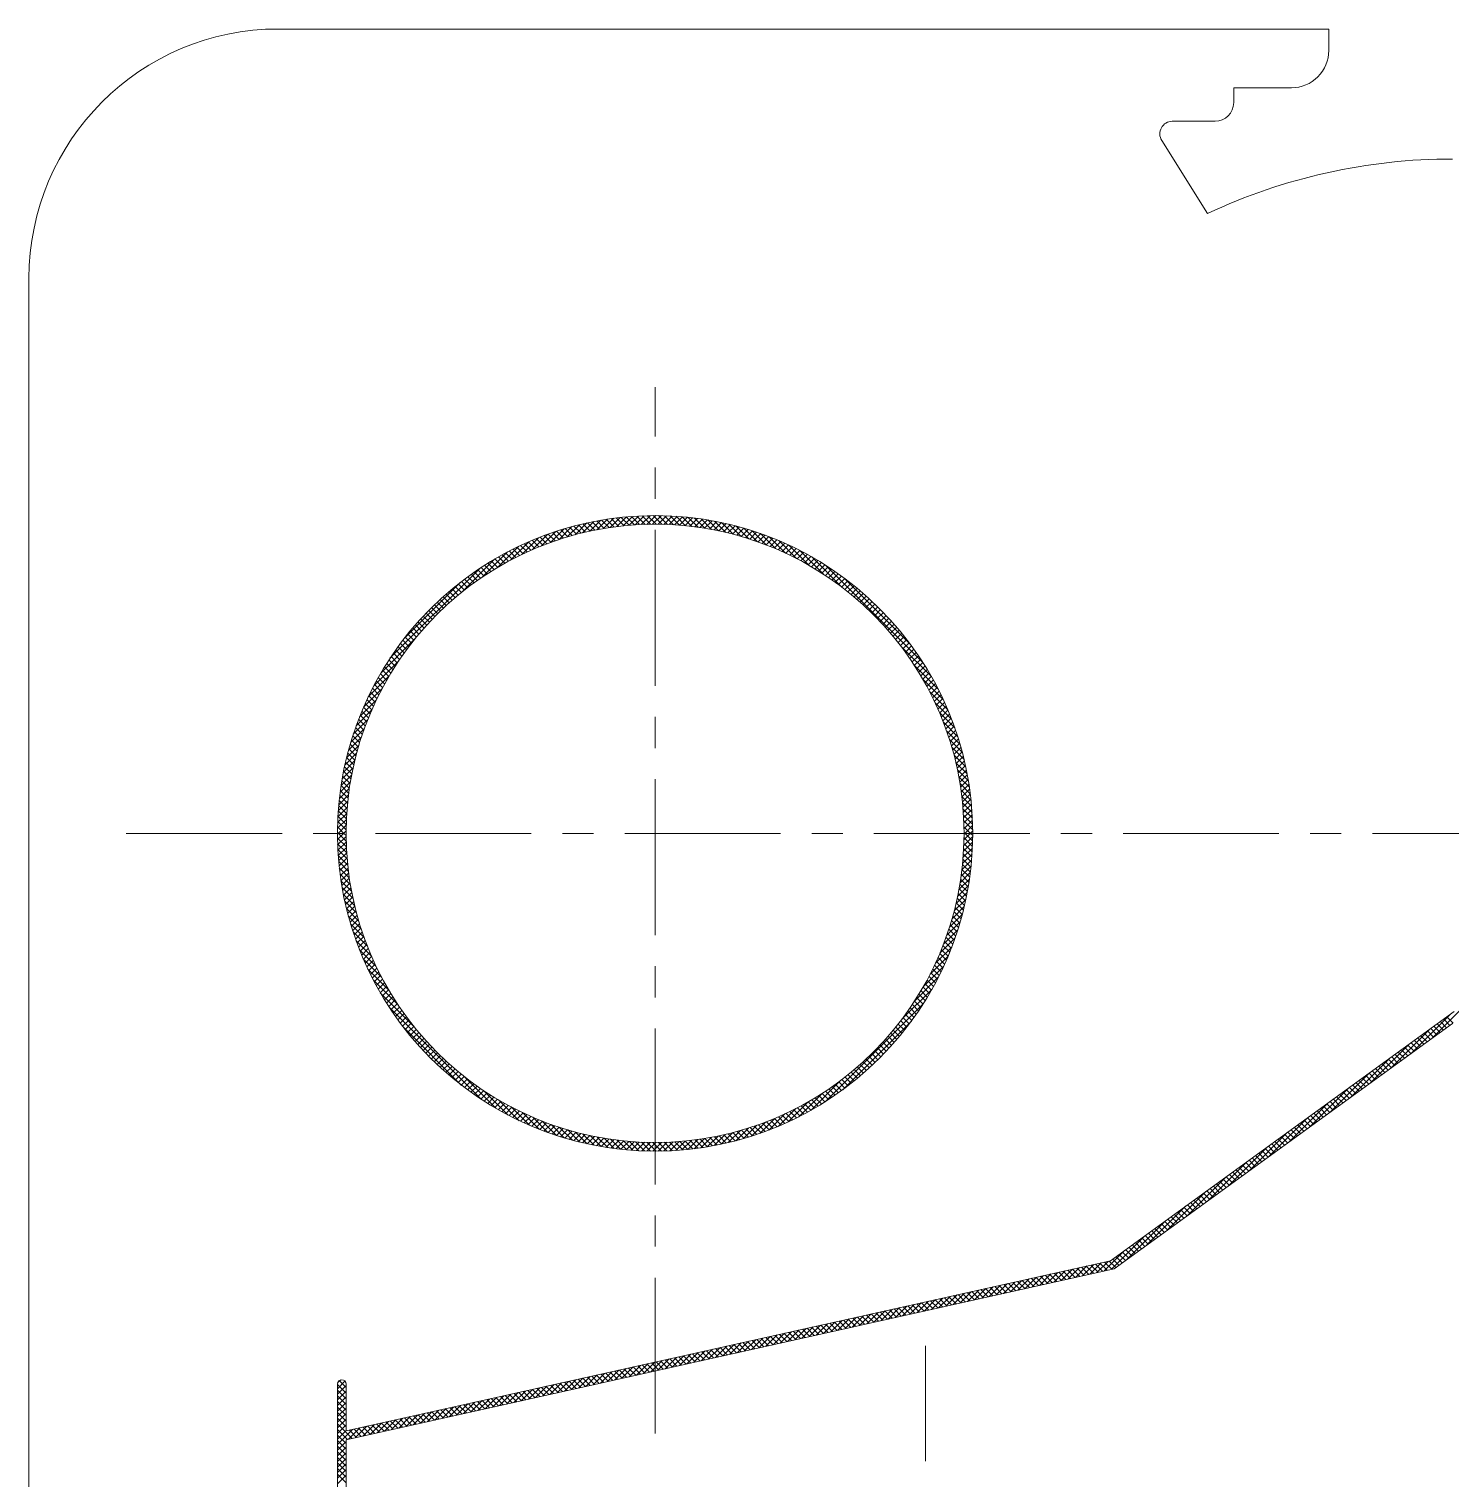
# Model space of a CAD drawing. Header units: millimetres. Extents: x -394 to 6212, y -2458 to 809.
# Drawn here: x 5266.57 to 5289.38, y -1843.2 to -1819.93 of the extents above; entities that cross this region are included whole.
import ezdxf

# ---------------------------------------------------------------- set-up
doc = ezdxf.new("R2010")
doc.units = ezdxf.units.MM
doc.linetypes.add('CENTERX2', pattern=[4, 2.5, -0.5, 0.5, -0.5])
for name, color, linetype, lineweight, true_color in [('1', 1, 'Continuous', 18, 0xff0000), ('2', 2, 'Continuous', 18, 0xffff00), ('3', 3, 'CENTERX2', 18, 0x00ff00)]:
    doc.layers.add(name, color=color, linetype=linetype, lineweight=lineweight, true_color=true_color)
pattern_1 = [(45, (4901.191079699555, -2369.496742959235), (-0.04490128060534576, 0.04490128060534577), []), (135, (4901.191079699555, -2369.496742959235), (-0.04490128060534577, -0.04490128060534576), [])]

msp = doc.modelspace()

# ---------------------------------------------------------------- hatches: boundary and pattern name
at = {"layer": '2'}
h = msp.add_hatch(dxfattribs=at)
h.set_pattern_fill('ANSI37', color=256, scale=0.02, style=0)
h.set_pattern_definition(pattern_1)
edge = h.paths.add_edge_path(flags=0)
edge.add_line((5276.622363581741, -1827.87988312264), (5276.622363581741, -1827.741493606592))
edge.add_arc((5276.622363612137, -1832.83928673585), 5.097793129258321, 90.00000034162359, 179.9999999999987)
edge.add_line((5271.524570482879, -1832.839286705454), (5271.662959998927, -1832.839286705454))
edge.add_arc((5276.622363611311, -1832.839286735025), 4.959403612384335, 90.00000034162429, 179.9999999999987, ccw=False)
edge = h.paths.add_edge_path(flags=0)
edge.add_line((5276.622363581741, -1827.741493606592), (5276.622363581741, -1827.87988312264))
edge.add_arc((5276.62236355217, -1832.839286735024), 4.959403612384335, 1.3073986337985843e-12, 89.99999965837583, ccw=False)
edge.add_line((5281.581767164555, -1832.839286705454), (5281.720156680604, -1832.839286705454))
edge.add_arc((5276.622363551346, -1832.83928673585), 5.097793129258264, 0, 89.99999965837641)
h = msp.add_hatch(dxfattribs=at)
h.set_pattern_fill('ANSI37', color=256, scale=0.02, style=0)
h.set_pattern_definition(pattern_1)
edge = h.paths.add_edge_path(flags=0)
edge.add_line((5276.622363581741, -1827.741493606592), (5276.622363581741, -1827.87988312264))
edge.add_arc((5276.62236355217, -1832.839286735024), 4.959403612384335, 1.3073986337985843e-12, 89.99999965837583, ccw=False)
edge.add_line((5281.581767164555, -1832.839286705454), (5281.720156680604, -1832.839286705454))
edge.add_arc((5276.622363551346, -1832.83928673585), 5.097793129258264, 0, 89.99999965837641)
edge = h.paths.add_edge_path(flags=0)
edge.add_arc((5276.622363612137, -1832.83928673585), 5.097793129258321, 90.00000034162359, 179.9999999999987)
edge.add_line((5271.524570482879, -1832.839286705454), (5271.662959998927, -1832.839286705454))
edge.add_arc((5276.622363611311, -1832.839286735025), 4.959403612384335, 90.00000034162429, 179.9999999999987, ccw=False)
edge.add_line((5276.622363581741, -1827.87988312264), (5276.622363581741, -1827.741493606592))
edge = h.paths.add_edge_path(flags=0)
edge.add_arc((5276.622363551346, -1832.83928673585), 5.097793129258264, 0, 89.99999965837641)
edge.add_line((5276.622363581741, -1827.741493606592), (5276.622363581741, -1827.87988312264))
edge.add_arc((5276.62236355217, -1832.839286735024), 4.959403612384335, 1.3073986337985843e-12, 89.99999965837583, ccw=False)
edge.add_arc((5276.62236355217, -1832.839286675884), 4.959403612384278, 270.0000003416236, 360, ccw=False)
edge.add_line((5276.622363581741, -1837.798690288269), (5276.622363581741, -1837.937079804317))
edge.add_arc((5276.622363551346, -1832.839286675059), 5.097793129258321, 270.0000003416236, 359.9999999999987)
edge = h.paths.add_edge_path(flags=0)
edge.add_arc((5276.622363611311, -1832.839286675885), 4.959403612383994, 179.9999999999974, 269.999999658379, ccw=False)
edge.add_arc((5276.622363611311, -1832.839286735025), 4.959403612384335, 90.00000034162429, 179.9999999999987, ccw=False)
edge.add_line((5276.622363581741, -1827.87988312264), (5276.622363581741, -1827.741493606592))
edge.add_arc((5276.622363612137, -1832.83928673585), 5.097793129258321, 90.00000034162359, 179.9999999999987)
edge.add_arc((5276.622363612137, -1832.839286675059), 5.09779312925815, 180, 269.9999996583777)
edge.add_line((5276.622363581741, -1837.937079804317), (5276.622363581741, -1837.798690288269))

# ---------------------------------------------------------------- linework, layer by layer
at = {"layer": '1'}
for p, q in [((5270.573691699546, -1819.933680635596), (5287.435564985522, -1819.933680635596)), ((5287.435564985522, -1820.276869690565), (5287.435564985522, -1819.933680635596)), ((5285.909446812989, -1820.876869690567), (5285.909446812989, -1821.115015492106)), ((5286.835564985523, -1820.876869690567), (5285.909446812989, -1820.876869690567)), ((5285.60944681299, -1821.415015492105), (5284.923891681789, -1821.415015492105)), ((5284.754335130177, -1821.721084223625), (5285.488801418517, -1822.895167945952)), ((5266.573691699546, -1823.933680635596), (5266.573691699546, -1889.184446509322)), ((5276.622363581741, -1827.846302406057), (5276.622363581741, -1827.846302406057)), ((5289.448003792318, -1835.699139753716), (5283.933407513964, -1839.695304799298)), ((5289.422363581753, -1835.888625217369), (5283.991428667284, -1839.824164860629)), ((5283.933407513964, -1839.695304799298), (5271.662959998926, -1842.427209780292)), ((5283.991428667284, -1839.824164860629), (5271.662959998926, -1842.568987730524)), ((5271.524570482879, -1841.674509295432), (5271.524570482879, -1871.471872856276)), ((5271.662959998927, -1841.674509295432), (5271.662959998926, -1842.427209780292)), ((5271.662959998926, -1842.568987730524), (5271.662959998927, -1870.549139414394))]:
    msp.add_line(p, q, dxfattribs=at)
for radius in [5.097793098862894, 4.959403582814048]:
    msp.add_circle((5276.622363581741, -1832.839286705454), radius, dxfattribs=at)
for centre, radius, start, end in [((5270.573691699546, -1823.933680635596), 4, 90, 180), ((5286.835564985523, -1820.276869690567), 0.6000000000000227, 270, 1.726150636723879e-10), ((5285.60944681299, -1821.115015492106), 0.2999999999999545, 270, 0), ((5284.923891681789, -1821.615015492106), 0.2000000000000455, 90, 212.0286773270411), ((5289.407949905076, -1831.231616712658), 9.21173723570251, 89.91034881302514, 115.1792525339292), ((5271.593765240902, -1841.674509295432), 0.06919475802442321, 9.444975182074061e-11, 179.9999999999056)]:
    msp.add_arc(centre, radius, start, end, dxfattribs=at)
at = {"layer": '2'}
for p, q in [((5289.082248630883, -1836.135090309199), (5289.682665516183, -1835.534673423898)), ((5288.756106189164, -1836.371430189708), (5289.376795028475, -1835.750741350395)), ((5289.430770108454, -1835.882533408203), (5289.33167464308, -1835.78343794283)), ((5288.429963747444, -1836.607770070216), (5289.050652586756, -1835.987081230904)), ((5289.066280456068, -1836.146661684294), (5288.967184990696, -1836.047566218921)), ((5289.118350406409, -1836.108929073423), (5289.019254941037, -1836.009833608051)), ((5289.17042035675, -1836.071196462553), (5289.071324891377, -1835.972100997181)), ((5289.22249030709, -1836.033463851683), (5289.123394841718, -1835.934368386311)), ((5289.274560257431, -1835.995731240814), (5289.175464792058, -1835.896635775441)), ((5289.326630207772, -1835.957998629944), (5289.227534742399, -1835.858903164571)), ((5289.378700158112, -1835.920266019074), (5289.27960469274, -1835.821170553701)), ((5288.103821305725, -1836.844109950725), (5288.724510145036, -1836.223421111413)), ((5288.753860754025, -1836.373057349514), (5288.654765288652, -1836.273961884141)), ((5288.805930704365, -1836.335324738644), (5288.706835238992, -1836.236229273271)), ((5288.858000654706, -1836.297592127774), (5288.758905189333, -1836.198496662401)), ((5288.910070605047, -1836.259859516904), (5288.810975139674, -1836.160764051531)), ((5288.962140555387, -1836.222126906034), (5288.863045090015, -1836.123031440661)), ((5289.014210505728, -1836.184394295164), (5288.915115040355, -1836.085298829791)), ((5287.777678864005, -1837.080449831234), (5288.398367703317, -1836.459760991921)), ((5288.441441051981, -1836.599453014734), (5288.342345586608, -1836.500357549362)), ((5288.493511002321, -1836.561720403864), (5288.394415536949, -1836.462624938491)), ((5288.545580952662, -1836.523987792994), (5288.446485487289, -1836.424892327621)), ((5288.597650903003, -1836.486255182124), (5288.49855543763, -1836.387159716751)), ((5288.649720853343, -1836.448522571254), (5288.550625387971, -1836.349427105881)), ((5288.701790803684, -1836.410789960384), (5288.602695338311, -1836.311694495011)), ((5287.451536422285, -1837.316789711742), (5288.072225261598, -1836.69610087243)), ((5288.129021349937, -1836.825848679954), (5288.029925884563, -1836.726753214582)), ((5288.181091300277, -1836.788116069084), (5288.081995834905, -1836.689020603711)), ((5288.233161250618, -1836.750383458214), (5288.134065785246, -1836.651287992841)), ((5288.285231200959, -1836.712650847344), (5288.186135735586, -1836.613555381972)), ((5288.337301151299, -1836.674918236474), (5288.238205685927, -1836.575822771102)), ((5288.38937110164, -1836.637185625604), (5288.290275636267, -1836.538090160232)), ((5287.125393980566, -1837.553129592251), (5287.746082819879, -1836.932440752938)), ((5287.816601647893, -1837.052244345175), (5287.71750618252, -1836.953148879802)), ((5287.868671598234, -1837.014511734305), (5287.76957613286, -1836.915416268932)), ((5287.920741548574, -1836.976779123434), (5287.821646083202, -1836.877683658062)), ((5287.972811498915, -1836.939046512565), (5287.873716033542, -1836.839951047192)), ((5288.024881449256, -1836.901313901694), (5287.925785983883, -1836.802218436322)), ((5288.076951399596, -1836.863581290825), (5287.977855934224, -1836.764485825452)), ((5286.799251538846, -1837.78946947276), (5287.419940378159, -1837.168780633447)), ((5287.504181945849, -1837.278640010395), (5287.405086480477, -1837.179544545022)), ((5287.55625189619, -1837.240907399525), (5287.457156430817, -1837.141811934152)), ((5287.608321846531, -1837.203174788655), (5287.509226381158, -1837.104079323282)), ((5287.66039179687, -1837.165442177785), (5287.561296331499, -1837.066346712412)), ((5287.712461747212, -1837.127709566915), (5287.613366281838, -1837.028614101542)), ((5287.764531697552, -1837.089976956045), (5287.66543623218, -1836.990881490672)), ((5286.473109097126, -1838.025809353269), (5287.09379793644, -1837.405120513956)), ((5287.139692293465, -1837.542768286485), (5287.040596828091, -1837.443672821113)), ((5287.191762243805, -1837.505035675615), (5287.092666778432, -1837.405940210243)), ((5287.243832194145, -1837.467303064745), (5287.144736728773, -1837.368207599372)), ((5287.295902144487, -1837.429570453875), (5287.196806679113, -1837.330474988502)), ((5287.347972094827, -1837.391837843005), (5287.248876629455, -1837.292742377632)), ((5287.400042045168, -1837.354105232135), (5287.300946579795, -1837.255009766762)), ((5287.452111995509, -1837.316372621265), (5287.353016530135, -1837.217277155892)), ((5286.146966655408, -1838.262149233778), (5286.76765549472, -1837.641460394465)), ((5286.82727259142, -1837.769163951706), (5286.728177126048, -1837.670068486333)), ((5286.879342541762, -1837.731431340836), (5286.780247076388, -1837.632335875463)), ((5286.931412492102, -1837.693698729965), (5286.832317026729, -1837.594603264592)), ((5286.983482442442, -1837.655966119095), (5286.88438697707, -1837.556870653722)), ((5287.035552392784, -1837.618233508225), (5286.93645692741, -1837.519138042852)), ((5287.087622343123, -1837.580500897355), (5286.988526877752, -1837.481405431983)), ((5285.820824213688, -1838.498489114287), (5286.441513053001, -1837.877800274973)), ((5286.514852889377, -1837.995559616926), (5286.415757424004, -1837.896464151553)), ((5286.566922839717, -1837.957827006056), (5286.467827374345, -1837.858731540683)), ((5286.618992790058, -1837.920094395186), (5286.519897324685, -1837.820998929813)), ((5286.671062740398, -1837.882361784315), (5286.571967275026, -1837.783266318943)), ((5286.723132690739, -1837.844629173445), (5286.624037225366, -1837.745533708073)), ((5286.77520264108, -1837.806896562576), (5286.676107175707, -1837.707801097203)), ((5285.494681771968, -1838.734828994795), (5286.115370611282, -1838.114140155482)), ((5286.202433187333, -1838.221955282146), (5286.10333772196, -1838.122859816773)), ((5286.254503137673, -1838.184222671276), (5286.1554076723, -1838.085127205903)), ((5286.306573088014, -1838.146490060406), (5286.207477622641, -1838.047394595033)), ((5286.358643038355, -1838.108757449536), (5286.259547572982, -1838.009661984163)), ((5286.410712988695, -1838.071024838666), (5286.311617523323, -1837.971929373293)), ((5286.462782939037, -1838.033292227796), (5286.363687473663, -1837.934196762423)), ((5285.16853933025, -1838.971168875304), (5285.789228169562, -1838.350480035991)), ((5285.890013485289, -1838.448350947366), (5285.790918019916, -1838.349255481994)), ((5285.94208343563, -1838.410618336496), (5285.842987970257, -1838.311522871124)), ((5285.99415338597, -1838.372885725626), (5285.895057920598, -1838.273790260253)), ((5286.046223336311, -1838.335153114756), (5285.947127870938, -1838.236057649383)), ((5286.098293286652, -1838.297420503886), (5285.999197821279, -1838.198325038513)), ((5286.150363236992, -1838.259687893016), (5286.05126777162, -1838.160592427643)), ((5284.84239688853, -1839.207508755813), (5285.463085727843, -1838.5868199165)), ((5285.577593783245, -1838.674746612587), (5285.478498317872, -1838.575651147214)), ((5285.629663733586, -1838.637014001717), (5285.530568268213, -1838.537918536344)), ((5285.681733683927, -1838.599281390846), (5285.582638218554, -1838.500185925473)), ((5285.733803634267, -1838.561548779976), (5285.634708168894, -1838.462453314603)), ((5285.785873584608, -1838.523816169106), (5285.686778119235, -1838.424720703734)), ((5285.837943534948, -1838.486083558236), (5285.738848069575, -1838.386988092864)), ((5284.51625444681, -1839.443848636321), (5285.136943286124, -1838.823159797008)), ((5285.213104130861, -1838.938874888677), (5285.114008665488, -1838.839779423304)), ((5285.265174081201, -1838.901142277807), (5285.166078615828, -1838.802046812434)), ((5285.317244031542, -1838.863409666937), (5285.218148566169, -1838.764314201564)), ((5285.369313981882, -1838.825677056067), (5285.27021851651, -1838.726581590694)), ((5285.421383932223, -1838.787944445196), (5285.32228846685, -1838.688848979824)), ((5285.473453882564, -1838.750211834327), (5285.374358417191, -1838.651116368954)), ((5285.525523832905, -1838.712479223456), (5285.426428367532, -1838.613383758084)), ((5284.190112005091, -1839.680188516831), (5284.810800844404, -1839.059499677517)), ((5284.900684428817, -1839.165270553897), (5284.801588963443, -1839.066175088524)), ((5284.952754379157, -1839.127537943027), (5284.853658913785, -1839.028442477654)), ((5285.004824329498, -1839.089805332157), (5284.905728864125, -1838.990709866784)), ((5285.056894279839, -1839.052072721287), (5284.957798814466, -1838.952977255914)), ((5285.108964230179, -1839.014340110417), (5285.009868764807, -1838.915244645044)), ((5285.16103418052, -1838.976607499547), (5285.061938715147, -1838.877512034174)), ((5283.946281485329, -1839.834216475382), (5284.484658402685, -1839.295839558025)), ((5284.588264726773, -1839.391666219117), (5284.4891692614, -1839.292570753745)), ((5284.640334677114, -1839.353933608247), (5284.541239211741, -1839.254838142875)), ((5284.692404627454, -1839.316200997378), (5284.593309162082, -1839.217105532005)), ((5284.744474577795, -1839.278468386507), (5284.645379112421, -1839.179372921134)), ((5284.796544528135, -1839.240735775637), (5284.697449062763, -1839.141640310264)), ((5284.848614478476, -1839.203003164767), (5284.749519013103, -1839.103907699394)), ((5283.830758845458, -1839.859936554042), (5284.158515960965, -1839.532179438534)), ((5284.275845024728, -1839.618061884338), (5284.176749559357, -1839.518966418965)), ((5284.32791497507, -1839.580329273468), (5284.228819509696, -1839.481233808095)), ((5284.37998492541, -1839.542596662598), (5284.280889460038, -1839.443501197225)), ((5284.432054875751, -1839.504864051728), (5284.332959410378, -1839.405768586354)), ((5284.484124826092, -1839.467131440857), (5284.385029360718, -1839.368035975484)), ((5284.536194776432, -1839.429398829987), (5284.43709931106, -1839.330303364615)), ((5283.484190925846, -1839.937096790022), (5283.666575067961, -1839.754712647906)), ((5283.599713565717, -1839.911376711362), (5283.782097707833, -1839.728992569246)), ((5283.731578301298, -1839.882018211803), (5283.615617894585, -1839.76605780509)), ((5283.805027956233, -1839.865665305528), (5283.68906754952, -1839.749704898814)), ((5283.715236205587, -1839.885656632702), (5283.897620347702, -1839.703272490586)), ((5283.878477611169, -1839.849312399253), (5283.762517204455, -1839.733351992539)), ((5283.951927266105, -1839.832959492977), (5283.83596685939, -1839.716999086264)), ((5284.015495273025, -1839.806724938688), (5283.909416514326, -1839.700646179988)), ((5284.067565223367, -1839.768992327818), (5283.968469757993, -1839.669896862445)), ((5284.119635173707, -1839.731259716948), (5284.020539708335, -1839.632164251575)), ((5284.171705124048, -1839.693527106077), (5284.072609658675, -1839.594431640705)), ((5284.223775074389, -1839.655794495208), (5284.124679609015, -1839.556699029835)), ((5282.444487167009, -1840.168577497962), (5282.626871309126, -1839.986193355846)), ((5282.56000980688, -1840.142857419302), (5282.742393948995, -1839.960473277186)), ((5282.703283132204, -1840.110958899658), (5282.58732272549, -1839.994998492944)), ((5282.776732787139, -1840.094605993383), (5282.660772380425, -1839.978645586669)), ((5282.675532446751, -1840.117137340642), (5282.857916588867, -1839.934753198526)), ((5282.850182442074, -1840.078253087107), (5282.73422203536, -1839.962292680394)), ((5282.791055086622, -1840.091417261982), (5282.973439228737, -1839.909033119866)), ((5282.923632097009, -1840.061900180832), (5282.807671690296, -1839.945939774118)), ((5282.997081751945, -1840.045547274557), (5282.881121345231, -1839.929586867843)), ((5282.906577726492, -1840.065697183322), (5283.088961868608, -1839.883313041206)), ((5283.070531406881, -1840.029194368281), (5282.954571000167, -1839.913233961568)), ((5283.022100366364, -1840.039977104661), (5283.204484508478, -1839.857592962546)), ((5283.143981061816, -1840.012841462006), (5283.028020655102, -1839.896881055292)), ((5283.217430716751, -1839.996488555731), (5283.101470310037, -1839.880528149017)), ((5283.137623006233, -1840.014257026002), (5283.320007148349, -1839.831872883886)), ((5283.290880371686, -1839.980135649455), (5283.174919964972, -1839.864175242742)), ((5283.364330026622, -1839.96378274318), (5283.248369619908, -1839.847822336466)), ((5283.253145646105, -1839.988536947342), (5283.43552978822, -1839.806152805226)), ((5283.437779681557, -1839.947429836905), (5283.321819274844, -1839.831469430191)), ((5283.368668285975, -1839.962816868682), (5283.551052428091, -1839.780432726566)), ((5283.511229336492, -1839.931076930629), (5283.395268929778, -1839.815116523916)), ((5283.584678991428, -1839.914724024354), (5283.468718584713, -1839.79876361764)), ((5283.658128646363, -1839.898371118079), (5283.542168239649, -1839.782410711365)), ((5281.404783408173, -1840.400058205902), (5281.587167550289, -1840.217674063786)), ((5281.520306048044, -1840.374338127242), (5281.702690190159, -1840.191953985126)), ((5281.674987963109, -1840.339899587513), (5281.559027556395, -1840.223939180799)), ((5281.748437618045, -1840.323546681238), (5281.63247721133, -1840.207586274524)), ((5281.635828687914, -1840.348618048582), (5281.81821283003, -1840.166233906466)), ((5281.82188727298, -1840.307193774963), (5281.705926866266, -1840.191233368249)), ((5281.751351327785, -1840.322897969922), (5281.933735469901, -1840.140513827806)), ((5281.895336927915, -1840.290840868687), (5281.779376521202, -1840.174880461973)), ((5281.96878658285, -1840.274487962412), (5281.852826176137, -1840.158527555698)), ((5281.866873967656, -1840.297177891262), (5282.049258109771, -1840.114793749146)), ((5282.042236237786, -1840.258135056136), (5281.926275831072, -1840.142174649422)), ((5281.982396607526, -1840.271457812602), (5282.164780749642, -1840.089073670486)), ((5282.115685892722, -1840.241782149861), (5281.999725486007, -1840.125821743147)), ((5282.189135547656, -1840.225429243586), (5282.073175140943, -1840.109468836872)), ((5282.097919247398, -1840.245737733942), (5282.280303389513, -1840.063353591826)), ((5282.262585202591, -1840.20907633731), (5282.146624795878, -1840.093115930596)), ((5282.213441887267, -1840.220017655282), (5282.395826029383, -1840.037633513166)), ((5282.336034857527, -1840.192723431035), (5282.220074450813, -1840.076763024321)), ((5282.409484512463, -1840.17637052476), (5282.293524105748, -1840.060410118046)), ((5282.328964527139, -1840.194297576622), (5282.511348669254, -1840.011913434506)), ((5282.482934167398, -1840.160017618484), (5282.366973760684, -1840.04405721177)), ((5282.556383822332, -1840.143664712209), (5282.440423415619, -1840.027704305495)), ((5282.629833477268, -1840.127311805933), (5282.513873070554, -1840.01135139922)), ((5280.365079649337, -1840.631538913842), (5280.547463791452, -1840.449154771727)), ((5280.480602289207, -1840.605818835182), (5280.662986431323, -1840.423434693067)), ((5280.646692794014, -1840.568840275369), (5280.5307323873, -1840.452879868655)), ((5280.596124929079, -1840.580098756522), (5280.778509071194, -1840.397714614407)), ((5280.720142448949, -1840.552487369093), (5280.604182042236, -1840.436526962379)), ((5280.793592103885, -1840.536134462818), (5280.677631697171, -1840.420174056104)), ((5280.711647568949, -1840.554378677862), (5280.894031711065, -1840.371994535747)), ((5280.867041758821, -1840.519781556542), (5280.751081352107, -1840.403821149829)), ((5280.940491413756, -1840.503428650267), (5280.824531007042, -1840.387468243553)), ((5280.82717020882, -1840.528658599202), (5281.009554350935, -1840.346274457087)), ((5281.013941068691, -1840.487075743992), (5280.897980661977, -1840.371115337277)), ((5280.942692848691, -1840.502938520542), (5281.125076990806, -1840.320554378427)), ((5281.087390723626, -1840.470722837716), (5280.971430316912, -1840.354762431002)), ((5281.160840378562, -1840.454369931441), (5281.044879971848, -1840.338409524727)), ((5281.058215488561, -1840.477218441882), (5281.240599630676, -1840.294834299767)), ((5281.234290033497, -1840.438017025165), (5281.118329626784, -1840.322056618452)), ((5281.173738128432, -1840.451498363222), (5281.356122270548, -1840.269114221107)), ((5281.307739688432, -1840.42166411889), (5281.191779281718, -1840.305703712176)), ((5281.381189343368, -1840.405311212615), (5281.265228936653, -1840.289350805901)), ((5281.289260768302, -1840.425778284562), (5281.471644910418, -1840.243394142447)), ((5281.454638998303, -1840.388958306339), (5281.338678591589, -1840.272997899626)), ((5281.528088653238, -1840.372605400064), (5281.412128246525, -1840.25664499335)), ((5281.601538308173, -1840.356252493789), (5281.48557790146, -1840.240292087075)), ((5279.3253758905, -1840.863019621782), (5279.507760032616, -1840.680635479667)), ((5279.544947969985, -1840.814133869499), (5279.42898756327, -1840.698173462785)), ((5279.440898530372, -1840.837299543122), (5279.623282672487, -1840.654915401007)), ((5279.618397624919, -1840.797780963223), (5279.502437218206, -1840.68182055651)), ((5279.556421170241, -1840.811579464462), (5279.738805312357, -1840.629195322347)), ((5279.691847279855, -1840.781428056948), (5279.575886873142, -1840.665467650234)), ((5279.76529693479, -1840.765075150673), (5279.649336528077, -1840.649114743959)), ((5279.671943810113, -1840.785859385802), (5279.854327952228, -1840.603475243687)), ((5279.838746589726, -1840.748722244397), (5279.722786183012, -1840.632761837684)), ((5279.787466449983, -1840.760139307142), (5279.969850592099, -1840.577755165027)), ((5279.912196244662, -1840.732369338122), (5279.796235837947, -1840.616408931408)), ((5279.985645899596, -1840.716016431847), (5279.869685492883, -1840.600056025133)), ((5279.902989089854, -1840.734419228482), (5280.085373231969, -1840.552035086367)), ((5280.059095554531, -1840.699663525571), (5279.943135147818, -1840.583703118858)), ((5280.132545209467, -1840.683310619296), (5280.016584802753, -1840.567350212582)), ((5280.018511729725, -1840.708699149822), (5280.200895871841, -1840.526315007707)), ((5280.205994864403, -1840.666957713021), (5280.090034457688, -1840.550997306307)), ((5280.134034369595, -1840.682979071162), (5280.316418511711, -1840.500594929047)), ((5280.279444519338, -1840.650604806745), (5280.163484112624, -1840.534644400031)), ((5280.352894174272, -1840.63425190047), (5280.236933767559, -1840.518291493756)), ((5280.249557009466, -1840.657258992502), (5280.431941151582, -1840.474874850387)), ((5280.426343829208, -1840.617898994195), (5280.310383422494, -1840.501938587481)), ((5280.499793484144, -1840.601546087919), (5280.38383307743, -1840.485585681205)), ((5280.573243139079, -1840.585193181644), (5280.457282732365, -1840.46923277493)), ((5278.285672131664, -1841.094500329722), (5278.468056273779, -1840.912116187607)), ((5278.516652800889, -1841.043074557354), (5278.400692394176, -1840.92711415064)), ((5278.401194771534, -1841.068780251062), (5278.58357891365, -1840.886396108947)), ((5278.590102455825, -1841.026721651078), (5278.474142049111, -1840.910761244364)), ((5278.516717411406, -1841.043060172402), (5278.699101553521, -1840.860676030287)), ((5278.663552110761, -1841.010368744803), (5278.547591704047, -1840.894408338089)), ((5278.737001765696, -1840.994015838528), (5278.621041358982, -1840.878055431814)), ((5278.632240051276, -1841.017340093742), (5278.814624193392, -1840.834955951627)), ((5278.810451420631, -1840.977662932252), (5278.694491013917, -1840.861702525538)), ((5278.747762691147, -1840.991620015082), (5278.930146833262, -1840.809235872967)), ((5278.883901075566, -1840.961310025977), (5278.767940668852, -1840.845349619263)), ((5278.957350730502, -1840.944957119701), (5278.841390323788, -1840.828996712988)), ((5278.863285331017, -1840.965899936422), (5279.045669473133, -1840.783515794307)), ((5279.030800385437, -1840.928604213426), (5278.914839978724, -1840.812643806712)), ((5278.978807970888, -1840.940179857762), (5279.161192113003, -1840.757795715647)), ((5279.104250040372, -1840.912251307151), (5278.988289633658, -1840.796290900437)), ((5279.177699695308, -1840.895898400875), (5279.061739288593, -1840.779937994162)), ((5279.094330610759, -1840.914459779102), (5279.276714752875, -1840.732075636987)), ((5279.251149350243, -1840.8795454946), (5279.135188943529, -1840.763585087886)), ((5279.324599005178, -1840.863192588325), (5279.208638598465, -1840.747232181611)), ((5279.20985325063, -1840.888739700442), (5279.392237392745, -1840.706355558327)), ((5279.398048660113, -1840.846839682049), (5279.2820882534, -1840.730879275336)), ((5279.471498315049, -1840.830486775774), (5279.355537908335, -1840.71452636906)), ((5277.245968372828, -1841.325981037663), (5277.428352514943, -1841.143596895547)), ((5277.361491012699, -1841.300260959003), (5277.543875154814, -1841.117876816887)), ((5277.488357631795, -1841.272015245209), (5277.372397225081, -1841.156054838495)), ((5277.56180728673, -1841.255662338934), (5277.445846880017, -1841.13970193222)), ((5277.477013652569, -1841.274540880343), (5277.659397794684, -1841.092156738227)), ((5277.635256941666, -1841.239309432658), (5277.519296534952, -1841.123349025944)), ((5277.59253629244, -1841.248820801683), (5277.774920434555, -1841.066436659567)), ((5277.708706596602, -1841.222956526383), (5277.592746189887, -1841.106996119669)), ((5277.782156251536, -1841.206603620107), (5277.666195844823, -1841.090643213393)), ((5277.70805893231, -1841.223100723023), (5277.890443074426, -1841.040716580907)), ((5277.855605906471, -1841.190250713832), (5277.739645499758, -1841.074290307118)), ((5277.929055561407, -1841.173897807557), (5277.813095154693, -1841.057937400843)), ((5277.823581572181, -1841.197380644363), (5278.005965714297, -1841.014996502247)), ((5278.002505216343, -1841.157544901281), (5277.886544809629, -1841.041584494567)), ((5277.939104212052, -1841.171660565702), (5278.121488354168, -1840.989276423587)), ((5278.075954871278, -1841.141191995006), (5277.959994464564, -1841.025231588292)), ((5278.149404526213, -1841.124839088731), (5278.033444119499, -1841.008878682017)), ((5278.054626851923, -1841.145940487042), (5278.237010994038, -1840.963556344927)), ((5278.222854181148, -1841.108486182455), (5278.106893774434, -1840.992525775741)), ((5278.170149491793, -1841.120220408382), (5278.352533633909, -1840.937836266267)), ((5278.296303836084, -1841.09213327618), (5278.18034342937, -1840.976172869466)), ((5278.369753491019, -1841.075780369904), (5278.253793084305, -1840.959819963191)), ((5278.443203145955, -1841.059427463629), (5278.327242739241, -1840.943467056915)), ((5276.206264613991, -1841.557461745603), (5276.388648756107, -1841.375077603487)), ((5276.321787253862, -1841.531741666943), (5276.504171395977, -1841.349357524827)), ((5276.460062462701, -1841.500955933064), (5276.344102055987, -1841.38499552635)), ((5276.533512117636, -1841.484603026789), (5276.417551710922, -1841.368642620075)), ((5276.437309893733, -1841.506021588283), (5276.619694035849, -1841.323637446167)), ((5276.606961772571, -1841.468250120513), (5276.491001365857, -1841.3522897138)), ((5276.552832533604, -1841.480301509623), (5276.735216675719, -1841.297917367507)), ((5276.680411427506, -1841.451897214238), (5276.564451020792, -1841.335936807524)), ((5276.753861082442, -1841.435544307963), (5276.637900675728, -1841.319583901249)), ((5276.668355173474, -1841.454581430963), (5276.85073931559, -1841.272197288847)), ((5276.827310737377, -1841.419191401687), (5276.711350330664, -1841.303230994973)), ((5276.783877813345, -1841.428861352303), (5276.966261955461, -1841.246477210187)), ((5276.900760392312, -1841.402838495412), (5276.784799985599, -1841.286878088698)), ((5276.974210047248, -1841.386485589137), (5276.858249640533, -1841.270525182422)), ((5276.899400453215, -1841.403141273643), (5277.081784595331, -1841.220757131527)), ((5277.047659702183, -1841.370132682861), (5276.931699295469, -1841.254172276147)), ((5277.121109357118, -1841.353779776586), (5277.005148950405, -1841.237819369871)), ((5277.014923093087, -1841.377421194983), (5277.197307235202, -1841.195037052867)), ((5277.194559012054, -1841.33742687031), (5277.07859860534, -1841.221466463596)), ((5277.130445732957, -1841.351701116323), (5277.312829875073, -1841.169316974207)), ((5277.268008666989, -1841.321073964035), (5277.152048260275, -1841.205113557321)), ((5277.341458321925, -1841.30472105776), (5277.22549791521, -1841.188760651046)), ((5277.41490797686, -1841.288368151484), (5277.298947570146, -1841.17240774477)), ((5271.524570482879, -1841.749027816181), (5271.645282742787, -1841.628315556272)), ((5271.526831906765, -1841.656963831085), (5271.576219776555, -1841.607575961294)), ((5271.662959998926, -1841.732796897089), (5271.550595617279, -1841.620432515441)), ((5275.166560855155, -1841.788942453543), (5275.34894499727, -1841.606558311427)), ((5275.35831763867, -1841.746249527194), (5275.242357231957, -1841.63028912048)), ((5275.282083495026, -1841.763222374883), (5275.464467637141, -1841.580838232767)), ((5275.431767293606, -1841.729896620919), (5275.315806886892, -1841.613936214205)), ((5275.505216948542, -1841.713543714643), (5275.389256541827, -1841.59758330793)), ((5275.397606134896, -1841.737502296223), (5275.579990277011, -1841.555118154107)), ((5275.578666603476, -1841.697190808368), (5275.462706196763, -1841.581230401654)), ((5275.513128774767, -1841.711782217563), (5275.695512916883, -1841.529398075447)), ((5275.652116258411, -1841.680837902093), (5275.536155851698, -1841.564877495379)), ((5275.725565913347, -1841.664484995817), (5275.609605506633, -1841.548524589104)), ((5275.628651414638, -1841.686062138903), (5275.811035556753, -1841.503677996787)), ((5275.799015568283, -1841.648132089542), (5275.683055161569, -1841.532171682828)), ((5275.744174054508, -1841.660342060243), (5275.926558196624, -1841.477957918127)), ((5275.872465223218, -1841.631779183267), (5275.756504816504, -1841.515818776553)), ((5275.945914878153, -1841.615426276991), (5275.829954471439, -1841.499465870278)), ((5275.85969669438, -1841.634621981583), (5276.042080836495, -1841.452237839467)), ((5276.019364533088, -1841.599073370716), (5275.903404126375, -1841.483112964002)), ((5275.975219334249, -1841.608901902923), (5276.157603476365, -1841.426517760807)), ((5276.092814188024, -1841.582720464441), (5275.97685378131, -1841.466760057727)), ((5276.166263842959, -1841.566367558165), (5276.050303436245, -1841.450407151452)), ((5276.090741974121, -1841.583181824263), (5276.273126116236, -1841.400797682147)), ((5276.239713497895, -1841.55001465189), (5276.12375309118, -1841.434054245176)), ((5276.313163152829, -1841.533661745615), (5276.197202746116, -1841.417701338901)), ((5276.386612807765, -1841.517308839339), (5276.270652401051, -1841.401348432625)), ((5271.662959998927, -1841.822599458299), (5271.524570482879, -1841.684209942251)), ((5271.524570482879, -1841.838830377392), (5271.662959998927, -1841.700440861343)), ((5271.662959998927, -1841.91240201951), (5271.524570482879, -1841.774012503462)), ((5271.524570482879, -1841.928632938603), (5271.662959998927, -1841.790243422554)), ((5271.662959998926, -1842.002204580721), (5271.524570482879, -1841.863815064672)), ((5274.011334456448, -1842.046143240143), (5274.193718598563, -1841.863759098027)), ((5274.126857096318, -1842.020423161483), (5274.309241238434, -1841.838039019367)), ((5274.330022469576, -1841.975190215049), (5274.214062062862, -1841.859229808335)), ((5274.242379736189, -1841.994703082823), (5274.424763878304, -1841.812318940707)), ((5274.403472124511, -1841.958837308774), (5274.287511717797, -1841.84287690206)), ((5274.35790237606, -1841.968983004163), (5274.540286518176, -1841.786598862047)), ((5274.476921779446, -1841.942484402498), (5274.360961372732, -1841.826523995785)), ((5274.550371434382, -1841.926131496223), (5274.434411027668, -1841.810171089509)), ((5274.47342501593, -1841.943262925503), (5274.655809158045, -1841.760878783387)), ((5274.623821089317, -1841.909778589948), (5274.507860682604, -1841.793818183234)), ((5274.697270744252, -1841.893425683672), (5274.581310337539, -1841.777465276959)), ((5274.588947655801, -1841.917542846843), (5274.771331797917, -1841.735158704727)), ((5274.770720399188, -1841.877072777397), (5274.654759992474, -1841.761112370683)), ((5274.704470295672, -1841.891822768183), (5274.886854437787, -1841.709438626067)), ((5274.844170054123, -1841.860719871122), (5274.728209647409, -1841.744759464408)), ((5274.917619709059, -1841.844366964846), (5274.801659302345, -1841.728406558133)), ((5274.819992935542, -1841.866102689523), (5275.002377077658, -1841.683718547407)), ((5274.991069363994, -1841.828014058571), (5274.87510895728, -1841.712053651857)), ((5274.935515575414, -1841.840382610863), (5275.117899717529, -1841.657998468747)), ((5275.064519018929, -1841.811661152296), (5274.948558612215, -1841.695700745582)), ((5275.137968673865, -1841.79530824602), (5275.02200826715, -1841.679347839307)), ((5275.051038215284, -1841.814662532203), (5275.2334223574, -1841.632278390087)), ((5275.2114183288, -1841.778955339745), (5275.095457922086, -1841.662994933031)), ((5275.284867983735, -1841.76260243347), (5275.168907577022, -1841.646642026756)), ((5271.524570482879, -1842.018435499813), (5271.662959998926, -1841.880045983765)), ((5271.662959998926, -1842.092007141931), (5271.524570482879, -1841.953617625883)), ((5271.524570482879, -1842.108238061024), (5271.662959998927, -1841.969848544975)), ((5271.662959998926, -1842.181809703142), (5271.524570482879, -1842.043420187093)), ((5271.524570482879, -1842.198040622235), (5271.662959998926, -1842.059651106186)), ((5272.971630697612, -1842.277623948083), (5273.154014839727, -1842.095239805968)), ((5273.087153337482, -1842.251903869423), (5273.269537479598, -1842.069519727308)), ((5273.301727300482, -1842.204130902905), (5273.185766893767, -1842.08817049619)), ((5273.202675977353, -1842.226183790763), (5273.385060119468, -1842.043799648648)), ((5273.375176955416, -1842.187777996629), (5273.259216548703, -1842.071817589915)), ((5273.318198617223, -1842.200463712103), (5273.500582759339, -1842.018079569988)), ((5273.448626610352, -1842.171425090354), (5273.332666203638, -1842.05546468364)), ((5273.522076265287, -1842.155072184078), (5273.406115858573, -1842.039111777364)), ((5273.433721257094, -1842.174743633443), (5273.61610539921, -1841.992359491328)), ((5273.595525920223, -1842.138719277803), (5273.479565513509, -1842.022758871089)), ((5273.549243896965, -1842.149023554783), (5273.731628039081, -1841.966639412668)), ((5273.668975575158, -1842.122366371528), (5273.553015168444, -1842.006405964813)), ((5273.742425230093, -1842.106013465252), (5273.626464823379, -1841.990053058538)), ((5273.664766536835, -1842.123303476123), (5273.847150678951, -1841.940919334008)), ((5273.815874885028, -1842.089660558977), (5273.699914478315, -1841.973700152263)), ((5273.889324539964, -1842.073307652701), (5273.77336413325, -1841.957347245987)), ((5273.780289176706, -1842.097583397463), (5273.962673318822, -1841.915199255347)), ((5273.9627741949, -1842.056954746426), (5273.846813788186, -1841.940994339712)), ((5273.895811816576, -1842.071863318803), (5274.078195958692, -1841.889479176687)), ((5274.036223849835, -1842.040601840151), (5273.920263443121, -1841.924641433437)), ((5274.109673504769, -1842.024248933876), (5273.993713098056, -1841.908288527161)), ((5274.183123159705, -1842.0078960276), (5274.067162752991, -1841.891935620886)), ((5274.256572814641, -1841.991543121325), (5274.140612407927, -1841.875582714611)), ((5271.662959998926, -1842.271612264353), (5271.524570482879, -1842.133222748304)), ((5271.524570482879, -1842.287843183446), (5271.662959998926, -1842.149453667397)), ((5271.662959998926, -1842.361414825563), (5271.524570482879, -1842.223025309515)), ((5271.524570482879, -1842.377645744656), (5271.662959998927, -1842.239256228608)), ((5271.75928454684, -1842.547541934687), (5271.524570482878, -1842.312827870725)), ((5271.524570482879, -1842.467448305867), (5271.662959998927, -1842.329058789818)), ((5271.931926938775, -1842.509104656023), (5272.114311080891, -1842.326720513908)), ((5272.047449578646, -1842.483384577363), (5272.229833720761, -1842.301000435248)), ((5272.273432131386, -1842.433071590759), (5272.157471724672, -1842.317111184046)), ((5272.162972218516, -1842.457664498703), (5272.345356360632, -1842.275280356588)), ((5272.346881786322, -1842.416718684484), (5272.230921379608, -1842.30075827777)), ((5272.278494858388, -1842.431944420043), (5272.460879000503, -1842.249560277928)), ((5272.420331441257, -1842.400365778209), (5272.304371034544, -1842.284405371495)), ((5272.493781096193, -1842.384012871933), (5272.377820689479, -1842.268052465219)), ((5272.394017498258, -1842.406224341383), (5272.576401640373, -1842.223840199268)), ((5272.567230751128, -1842.367659965658), (5272.451270344413, -1842.251699558944)), ((5272.509540138129, -1842.380504262723), (5272.691924280244, -1842.198120120608)), ((5272.640680406063, -1842.351307059383), (5272.524719999349, -1842.235346652669)), ((5272.714130060999, -1842.334954153107), (5272.598169654285, -1842.218993746393)), ((5272.625062777999, -1842.354784184063), (5272.807446920115, -1842.172400041948)), ((5272.787579715934, -1842.318601246832), (5272.671619309221, -1842.202640840118)), ((5272.74058541787, -1842.329064105403), (5272.922969559985, -1842.146679963288)), ((5272.861029370869, -1842.302248340557), (5272.745068964156, -1842.186287933843)), ((5272.934479025805, -1842.285895434281), (5272.81851861909, -1842.169935027567)), ((5272.856108057741, -1842.303344026743), (5273.038492199857, -1842.120959884628)), ((5273.00792868074, -1842.269542528006), (5272.891968274026, -1842.153582121292)), ((5273.081378335675, -1842.253189621731), (5272.965417928962, -1842.137229215016)), ((5273.15482799061, -1842.236836715455), (5273.038867583897, -1842.120876308741)), ((5273.228277645546, -1842.22048380918), (5273.112317238832, -1842.104523402465)), ((5271.685834891904, -1842.563894840962), (5271.524570482879, -1842.402630431936)), ((5271.524570482879, -1842.647053428288), (5271.767743161278, -1842.403880749888)), ((5271.524570482879, -1842.557250867078), (5271.662959998926, -1842.418861351029)), ((5271.662959998926, -1842.630822509196), (5271.524570482879, -1842.492432993147)), ((5271.700881659033, -1842.560544813343), (5271.88326580115, -1842.378160671228)), ((5271.832734201775, -1842.531189028412), (5271.716773795061, -1842.415228621698)), ((5271.90618385671, -1842.514836122136), (5271.790223449996, -1842.398875715422)), ((5271.816404298904, -1842.534824734683), (5271.998788441019, -1842.352440592568)), ((5271.979633511645, -1842.498483215861), (5271.863673104931, -1842.382522809147)), ((5272.053083166581, -1842.482130309586), (5271.937122759867, -1842.366169902872)), ((5272.126532821516, -1842.46577740331), (5272.010572414802, -1842.349816996596)), ((5272.199982476452, -1842.449424497035), (5272.084022069737, -1842.333464090321)), ((5271.662959998926, -1842.720625070406), (5271.524570482879, -1842.582235554358)), ((5271.524570482879, -1842.736855989499), (5271.662959998926, -1842.598466473451)), ((5271.662959998926, -1842.810427631617), (5271.524570482879, -1842.672038115568)), ((5271.524570482879, -1842.826658550709), (5271.662959998926, -1842.688269034661)), ((5271.662959998926, -1842.900230192828), (5271.524570482879, -1842.761840676779)), ((5271.524570482879, -1842.91646111192), (5271.662959998926, -1842.778071595872)), ((5271.662959998926, -1842.990032754038), (5271.524570482879, -1842.85164323799)), ((5271.524570482879, -1843.006263673131), (5271.662959998926, -1842.867874157082)), ((5271.662959998926, -1843.079835315249), (5271.524570482879, -1842.941445799201)), ((5271.524570482879, -1843.096066234342), (5271.662959998926, -1842.957676718293)), ((5271.662959998926, -1843.16963787646), (5271.524570482879, -1843.031248360411)), ((5271.524570482879, -1843.185868795552), (5271.662959998927, -1843.047479279504)), ((5271.662959998926, -1843.25944043767), (5271.524570482878, -1843.121050921622)), ((5271.524570482879, -1843.275671356763), (5271.662959998926, -1843.137281840714))]:
    msp.add_line(p, q, dxfattribs=at)
at = {"layer": '3'}
for p, q in [((5276.622363581741, -1842.470633820921), (5276.622363581741, -1825.681343388897)), ((5268.135991026612, -1832.839286705454), (5312.003446623851, -1832.839286705454)), ((5280.962363581742, -1870.911124092371), (5280.962363581742, -1841.060751623539))]:
    msp.add_line(p, q, dxfattribs=at)

doc.saveas('drawing.dxf')
